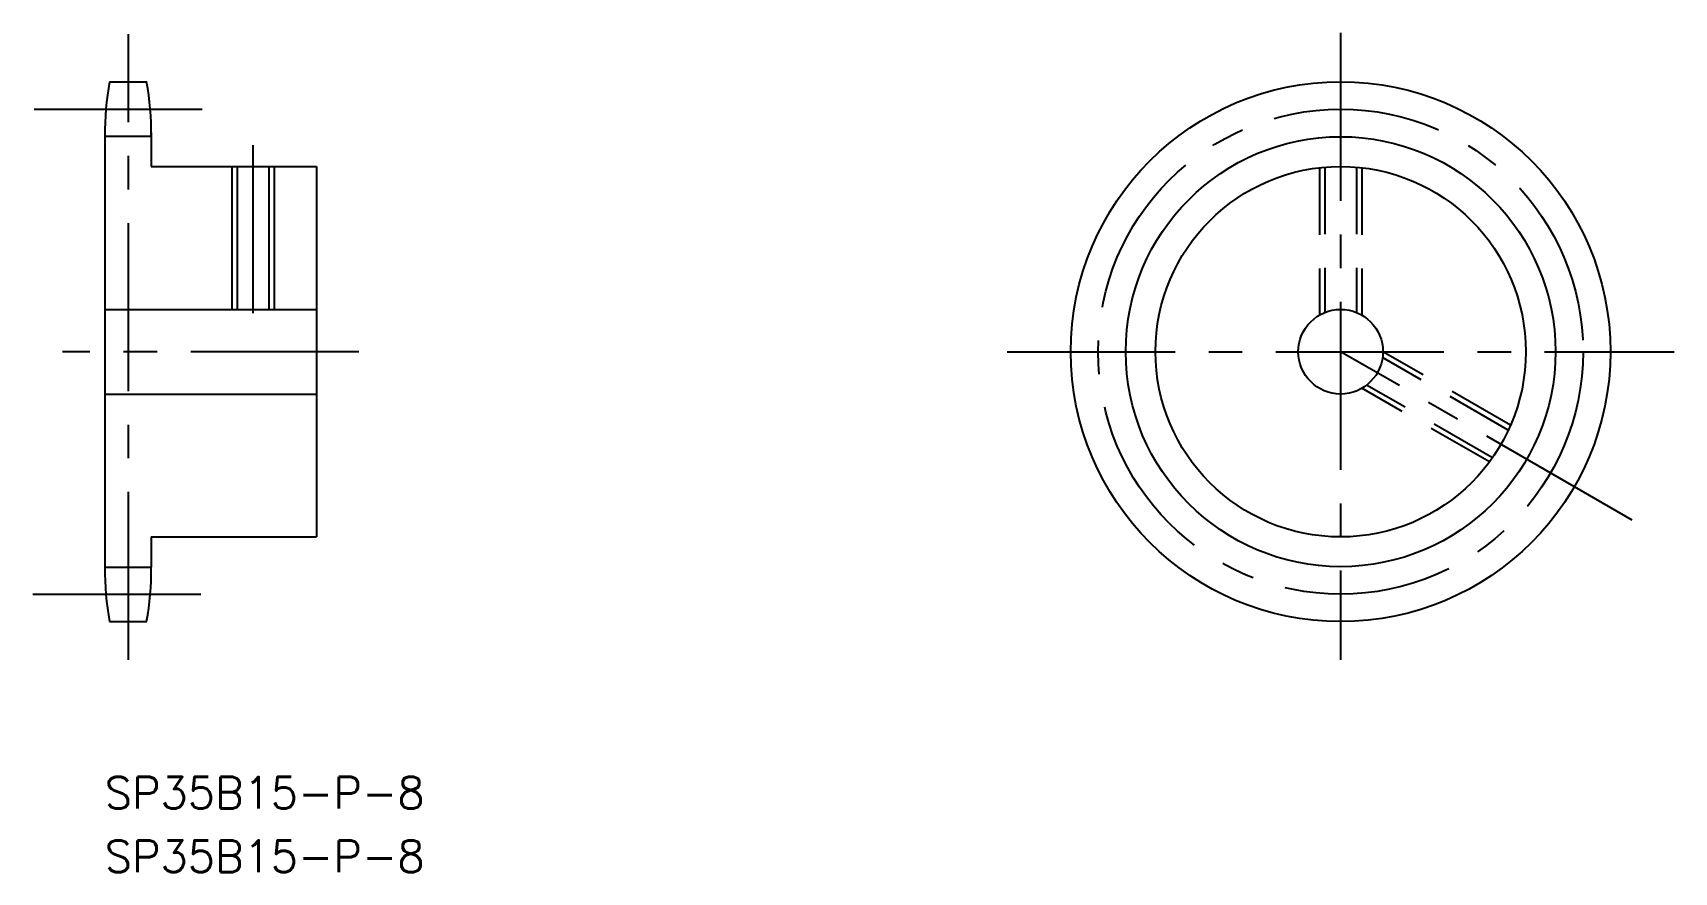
# Model space of a CAD drawing. Extents: x -7 to 148, y -9 to 70.
import ezdxf

# ---------------------------------------------------------------- set-up
doc = ezdxf.new("R2010")
doc.units = 0
doc.header["$LTSCALE"] = 0.5
doc.linetypes.add('CENTER', pattern=[50.8, 31.75, -6.35, 6.35, -6.35])
doc.linetypes.add('DASHED', pattern=[19.05, 12.7, -6.35])
doc.layers.get('0').update_dxf_attribs({"linetype": 'CONTINUOUS'})
doc.layers.add('CENTER', color=1, linetype='CENTER')
doc.styles.get("Standard").update_dxf_attribs({"font": 'txt.shx', "height": 3, "bigfont": 'bigfont.shx'})

# ---------------------------------------------------------------- blocks, each defined once
blk = doc.blocks.new('*U10')
at = {"color": 7, "linetype": 'CONTINUOUS'}
blk.add_text('SP35B15-P-8', height=3, dxfattribs=at).set_placement((0, -3))
blk = doc.blocks.new('*U11')
at = {"color": 7, "linetype": 'CONTINUOUS'}
blk.add_text('SP35B15-P-8', height=3, dxfattribs=at).set_placement((0, -9))

msp = doc.modelspace()

# ---------------------------------------------------------------- linework, layer by layer
at = {"color": 7, "linetype": 'CONTINUOUS'}
for p, q in [((0.44, 65.67), (3.96, 65.67)), ((0, 60.53), (0, 19.8)), ((0, 60.53), (4.4, 60.53)), ((4.4, 60.87), (4.4, 57.67)), ((4.4, 57.67), (20, 57.67)), ((12.5, 57.67), (12.5, 44.17)), ((15.5, 57.67), (15.5, 44.17)), ((20, 57.67), (20, 22.67)), ((0, 44.17), (20, 44.17)), ((0, 36.17), (20, 36.17)), ((4.4, 22.67), (20, 22.67)), ((4.4, 22.67), (4.4, 19.8)), ((0, 19.8), (4.4, 19.8)), ((0.44, 14.67), (3.96, 14.67))]:
    msp.add_line(p, q, dxfattribs=at)
at = {"color": 3, "linetype": 'CONTINUOUS'}
for p, q in [((12, 57.67), (12, 44.17)), ((16, 57.67), (16, 44.17))]:
    msp.add_line(p, q, dxfattribs=at)
at = {"color": 3, "linetype": 'DASHED'}
for p, q in [((114.79, 57.55), (114.8, 43.62)), ((115.3, 57.61), (115.3, 43.86)), ((118.3, 57.61), (118.3, 43.88)), ((118.8, 57.56), (118.8, 43.63)), ((132.65, 32.75), (120.76, 39.61)), ((132.86, 33.23), (120.8, 40.17)), ((130.86, 29.75), (118.8, 36.71)), ((131.15, 30.15), (119.26, 37.02))]:
    msp.add_line(p, q, dxfattribs=at)
msp.add_line((4.4, 22.67), (10.01, 22.67))
at = {"color": 7, "linetype": 'CONTINUOUS'}
for radius in [25.5, 17.5, 4]:
    msp.add_circle((116.8, 40.17), radius, dxfattribs=at)
at = {"color": 3, "linetype": 'CONTINUOUS'}
msp.add_circle((116.8, 40.17), 20.31, dxfattribs=at)
at = {"color": 7, "linetype": 'CONTINUOUS'}
for centre, start, end in [((30, 60.53), 170.1432, 180), ((-25.6, 60.53), 0, 9.8568), ((30, 19.8), 180, 189.8557), ((-25.6, 19.8), 350.1443, 0)]:
    msp.add_arc(centre, 30, start, end, dxfattribs=at)
at = {"layer": 'CENTER', "color": 1, "linetype": 'CENTER'}
for p, q in [((2.25, 11.05), (2.25, 70.17)), ((116.8, 70.29), (116.8, 11.05)), ((-6.66, 63.07), (9.53, 63.07)), ((14, 59.67), (14, 42.17)), ((24, 40.17), (-4, 40.17)), ((85.28, 40.17), (148.32, 40.17)), ((144.35, 24.26), (116.8, 40.17)), ((-6.8, 17.26), (9.59, 17.26))]:
    msp.add_line(p, q, dxfattribs=at)
msp.add_circle((116.8, 40.17), 22.91, dxfattribs=at)

# ---------------------------------------------------------------- block references
at = {"color": 7, "linetype": 'CONTINUOUS'}
for name in ['*U10', '*U11']:
    msp.add_blockref(name, (0, 0), dxfattribs=at)

doc.saveas('drawing.dxf')
